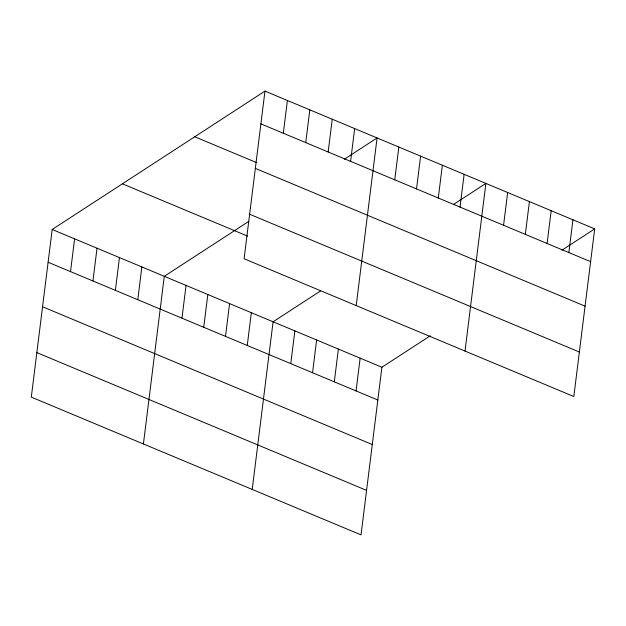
<?xml version="1.0" encoding="UTF-8"?>
<svg xmlns="http://www.w3.org/2000/svg" width="626" height="626" viewBox="0 0 626 626"><rect width="100%" height="100%" fill="white"/><g stroke="black" fill="none" stroke-linecap="round" stroke-linejoin="round"><path stroke-width="0.94" d="M264.97 91.106L244.093 258.749L573.823 396.524L594.7 228.881L264.97 91.106L52.185 229.476L31.3 397.119L361.03 534.894L381.907 367.251L430.281 335.794M70.519 271.614L74.604 238.842M92.945 280.98L97.022 248.217M115.364 290.354L119.449 257.583M137.783 299.721L141.867 266.95M143.409 443.959L164.286 276.316L248.976 221.252M181.97 318.18L186.055 285.409M203.732 327.273L207.816 294.51M225.493 336.365L229.578 303.602M247.254 345.466L251.339 312.695M283.312 133.244L287.389 100.473M252.215 489.43L273.1 321.787L320.692 290.84M305.731 142.611L309.815 109.847M290.777 363.651L294.862 330.88M328.157 151.985L332.234 119.214M312.546 372.744L316.623 339.973M350.576 161.351L354.66 128.58M334.307 381.837L338.384 349.065M356.194 305.59L377.079 137.947L344.308 159.262M356.069 390.929L360.146 358.158M394.756 179.811L398.84 147.04M416.525 188.903L420.602 156.14M438.286 197.996L442.363 165.233M460.047 207.089L464.124 174.325M465.008 351.061L485.886 183.418L453.897 204.217M503.57 225.282L507.655 192.511M525.331 234.374L529.416 201.603M547.093 243.467L551.177 210.696M568.854 252.56L572.939 219.789M561.929 250.189L594.7 228.881M260.885 123.878L590.615 261.652M194.749 136.765L256.637 162.627M255.345 168.386L585.075 306.161M249.633 214.241L579.363 352.015M122.399 183.817L247.567 236.112M52.185 229.476L381.907 367.251M48.1 262.247L377.83 400.022M42.552 306.756L372.282 444.53M36.84 352.61L366.57 490.385"/></g></svg>
